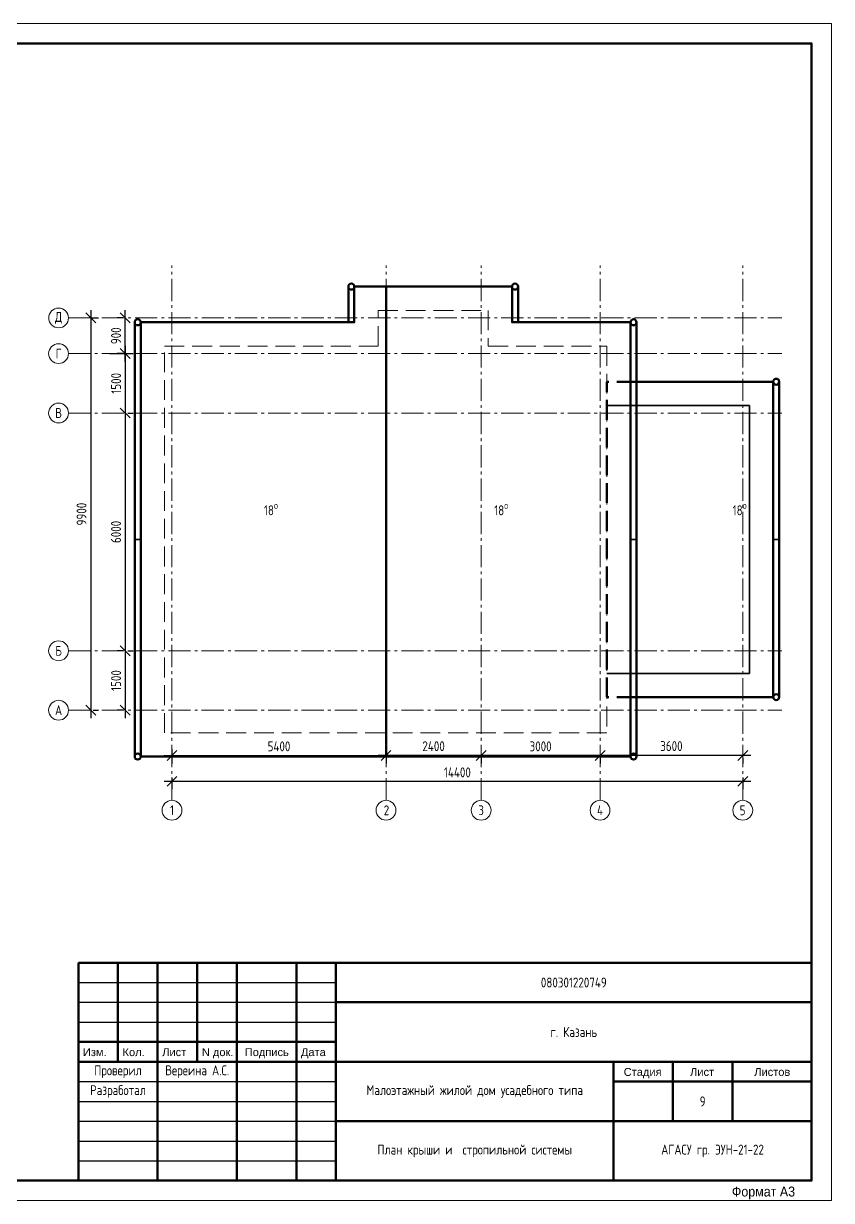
# Model space of a CAD drawing. Header units: millimetres. Extents: x 25506 to 67506, y 19273 to 48973.
# Drawn here: x 47123 to 67506, y 19273 to 48973 of the extents above; entities that cross this region are included whole.
import ezdxf

# ---------------------------------------------------------------- set-up
doc = ezdxf.new("R2010")
doc.units = ezdxf.units.MM
for name, pattern in [('CONTINOUS', [0]), ('ГОСТ 2.303 4', [7, 5, -2, 0]), ('ГОСТ 2.303 6', [12, 8, -1.5, 1, -1.5])]:
    doc.linetypes.add(name, pattern=pattern)
for name, color, linetype, lineweight in [('Крыша', 7, 'Continuous', 50), ('Крыша над гаражом', 7, 'Continuous', 50), ('Стены', 7, 'Continuous', 35)]:
    doc.layers.add(name, color=color, linetype=linetype, lineweight=lineweight)
for name, color, linetype in [('Оси', 3, 'Continuous'), ('Текст', 7, 'Continuous'), ('Уклон', 7, 'Continuous')]:
    doc.layers.add(name, color=color, linetype=linetype)
doc.styles.add('Arial', font='arial.ttf')
doc.styles.add('Standard 0.9', font='arial.ttf', dxfattribs={"width": 0.9})
doc.styles.add('ГОСТ 2.304', font='CS_Gost2304.shx')
doc.dimstyles.new('СПДС', dxfattribs={"dimscale": 100, "dimtxt": 2.5, "dimasz": 2.5, "dimexe": 2, "dimexo": 0.625, "dimgap": 1, "dimtad": 1, "dimdec": 0, "dimtxsty": 'ГОСТ 2.304', "dimblk": 'OBLIQUE', "dimblk1": 'OBLIQUE', "dimblk2": 'OBLIQUE', "dimcen": 2.5, "dimdle": 2, "dimadec": 0, "dimazin": 2, "dimtfac": 0.75, "dimtdec": 4, "dimtmove": 1, "dimatfit": 3, "dimfxl": 1, "dimtfill": 1, "dimtolj": 1, "dimarcsym": 1})

# ---------------------------------------------------------------- blocks, each defined once
blk = doc.blocks.new('Штамп осн')
at = {"color": 7, "lineweight": 50}
for p, q in [((-18500, 0), (-18500, 5500)), ((-18500, 5500), (0, 5500)), ((-18500, 5500), (0, 5500)), ((-17500, 3000), (-17500, 5500)), ((-16500, 0), (-16500, 5500)), ((-15500, 3000), (-15500, 5500)), ((-14500, 0), (-14500, 5500)), ((-13000, 0), (-13000, 5500)), ((-12000, 0), (-12000, 5500)), ((-12000, 4500), (0, 4500)), ((-18500, 3500), (-12000, 3500)), ((-18500, 3000), (0, 3000)), ((-5000, 0), (-5000, 3000)), ((-3500, 1500), (-3500, 3000)), ((-2000, 1500), (-2000, 3000)), ((-5000, 2500), (0, 2500)), ((-12000, 1500), (0, 1500))]:
    blk.add_line(p, q, dxfattribs=at)
at = {"color": 7}
for p in [(0, 5500), (-18500, 0)]:
    blk.add_line(p, (0, 0), dxfattribs=at)
at = {"color": 8}
for p, q in [((-18500, 5000), (-12000, 5000)), ((-18500, 4500), (-12000, 4500)), ((-18500, 4000), (-12000, 4000)), ((-18500, 2500), (-12000, 2500)), ((-18500, 2000), (-12000, 2000)), ((-18500, 1500), (-12000, 1500)), ((-18500, 1000), (-12000, 1000)), ((-18500, 500), (-12000, 500))]:
    blk.add_line(p, q, dxfattribs=at)
at = {"color": 7, "style": 'Arial'}
for s, p in [('Изм.', (-18385, 3143)), ('Кол.', (-17385, 3143)), ('Лист', (-16385, 3143)), ('N док.', (-15385, 3143)), ('Подпись', (-14302, 3143)), ('Дата', (-12885, 3143)), ('Стадия', (-4741, 2643)), ('Листов', (-1449, 2643))]:
    blk.add_text(s, height=200, dxfattribs=at).set_placement(p)
at = {"color": 7, "lineweight": 50, "style": 'Arial'}
blk.add_text('Лист', height=200, dxfattribs=at).set_placement((-3066, 2643))
blk = doc.blocks.new('_Oblique')
at = {"color": 0, "linetype": 'ByBlock', "lineweight": -2}
blk.add_line((-0.5, -0.5), (0.5, 0.5), dxfattribs=at)
blk = doc.blocks.new('*D43')
at = {"layer": 'Defpoints', "color": 0, "ltscale": 100}
for p in [(49231, 40644), (49688, 39144), (49688, 39144)]:
    blk.add_point(p, dxfattribs=at)
at = {"layer": 'Оси', "color": 0, "lineweight": -2, "ltscale": 100}
for p, q in [((49688, 40844), (49688, 38944)), ((49294, 40644), (49888, 40644)), ((49751, 39144), (49888, 39144))]:
    blk.add_line(p, q, dxfattribs=at)
at = {"layer": 'Оси', "color": 0, "lineweight": -2, "ltscale": 100, "xscale": 250, "yscale": 250, "zscale": 250}
for p, rotation in [((49688, 40644), 90), ((49688, 39144), 270)]:
    blk.add_blockref('_Oblique', p, dxfattribs=dict(at, rotation=rotation))
at = {"layer": 'Оси', "color": 0, "lineweight": 20, "ltscale": 100, "insert": (49458, 39894), "char_height": 250, "attachment_point": 5, "rotation": 90, "style": 'ГОСТ 2.304', "bg_fill": 3, "box_fill_scale": 1.1, "bg_fill_color": 256, "bg_fill_true_color": 13158600, "bg_fill_transparency": 0}
blk.add_mtext('\\A1;1500', dxfattribs=at)
blk = doc.blocks.new('*D44')
at = {"layer": 'Defpoints', "color": 0, "ltscale": 100}
for p in [(49688, 39144), (49688, 33144), (49688, 33144)]:
    blk.add_point(p, dxfattribs=at)
at = {"layer": 'Оси', "color": 0, "lineweight": -2, "ltscale": 100}
for p, q in [((49688, 39344), (49688, 32944)), ((49751, 39144), (49888, 39144)), ((49751, 33144), (49888, 33144))]:
    blk.add_line(p, q, dxfattribs=at)
at = {"layer": 'Оси', "color": 0, "lineweight": -2, "ltscale": 100, "xscale": 250, "yscale": 250, "zscale": 250}
for p, rotation in [((49688, 39144), 90), ((49688, 33144), 270)]:
    blk.add_blockref('_Oblique', p, dxfattribs=dict(at, rotation=rotation))
at = {"layer": 'Оси', "color": 0, "lineweight": 20, "ltscale": 100, "insert": (49456, 36144), "char_height": 250, "attachment_point": 5, "rotation": 90, "style": 'ГОСТ 2.304', "bg_fill": 3, "box_fill_scale": 1.1, "bg_fill_color": 256, "bg_fill_true_color": 13158600, "bg_fill_transparency": 0}
blk.add_mtext('\\A1;6000', dxfattribs=at)
blk = doc.blocks.new('*D45')
at = {"layer": 'Defpoints', "color": 0, "ltscale": 100}
for p in [(49688, 33144), (49688, 31644), (49688, 31644)]:
    blk.add_point(p, dxfattribs=at)
at = {"layer": 'Оси', "color": 0, "lineweight": -2, "ltscale": 100}
for p, q in [((49688, 33344), (49688, 31444)), ((49626, 33144), (49488, 33144)), ((49626, 31644), (49488, 31644))]:
    blk.add_line(p, q, dxfattribs=at)
at = {"layer": 'Оси', "color": 0, "lineweight": -2, "ltscale": 100, "xscale": 250, "yscale": 250, "zscale": 250}
for p, rotation in [((49688, 33144), 90), ((49688, 31644), 270)]:
    blk.add_blockref('_Oblique', p, dxfattribs=dict(at, rotation=rotation))
at = {"layer": 'Оси', "color": 0, "lineweight": 20, "ltscale": 100, "insert": (49458, 32394), "char_height": 250, "attachment_point": 5, "rotation": 90, "style": 'ГОСТ 2.304', "bg_fill": 3, "box_fill_scale": 1.1, "bg_fill_color": 256, "bg_fill_true_color": 13158600, "bg_fill_transparency": 0}
blk.add_mtext('\\A1;1500', dxfattribs=at)
blk = doc.blocks.new('*D46')
at = {"layer": 'Defpoints', "color": 0, "ltscale": 100}
for p in [(49688, 41544), (49688, 41544), (49688, 40644)]:
    blk.add_point(p, dxfattribs=at)
at = {"layer": 'Оси', "color": 0, "lineweight": -2, "ltscale": 100}
for p, q in [((49688, 40444), (49688, 41744)), ((49626, 41544), (49488, 41544)), ((49626, 40644), (49488, 40644))]:
    blk.add_line(p, q, dxfattribs=at)
at = {"layer": 'Оси', "color": 0, "lineweight": -2, "ltscale": 100, "xscale": 250, "yscale": 250, "zscale": 250}
for p, rotation in [((49688, 41544), 90), ((49688, 40644), 270)]:
    blk.add_blockref('_Oblique', p, dxfattribs=dict(at, rotation=rotation))
at = {"layer": 'Оси', "color": 0, "lineweight": 20, "ltscale": 100, "insert": (49456, 41094), "char_height": 250, "attachment_point": 5, "rotation": 90, "style": 'ГОСТ 2.304', "bg_fill": 3, "box_fill_scale": 1.1, "bg_fill_color": 256, "bg_fill_true_color": 13158600, "bg_fill_transparency": 0}
blk.add_mtext('\\A1;900', dxfattribs=at)
blk = doc.blocks.new('*D47')
at = {"layer": 'Defpoints', "color": 0, "ltscale": 100}
for p in [(48761, 41544), (48818, 31644), (48818, 31644)]:
    blk.add_point(p, dxfattribs=at)
at = {"layer": 'Оси', "color": 0, "lineweight": -2, "ltscale": 100}
for p, q in [((48818, 41744), (48818, 31444)), ((48824, 41544), (49018, 41544)), ((48881, 31644), (49018, 31644))]:
    blk.add_line(p, q, dxfattribs=at)
at = {"layer": 'Оси', "color": 0, "lineweight": -2, "ltscale": 100, "xscale": 250, "yscale": 250, "zscale": 250}
for p, rotation in [((48818, 41544), 90), ((48818, 31644), 270)]:
    blk.add_blockref('_Oblique', p, dxfattribs=dict(at, rotation=rotation))
at = {"layer": 'Оси', "color": 0, "lineweight": 20, "ltscale": 100, "insert": (48586, 36594), "char_height": 250, "attachment_point": 5, "rotation": 90, "style": 'ГОСТ 2.304', "bg_fill": 3, "box_fill_scale": 1.1, "bg_fill_color": 256, "bg_fill_true_color": 13158600, "bg_fill_transparency": 0}
blk.add_mtext('\\A1;9900', dxfattribs=at)
blk = doc.blocks.new('*D48')
at = {"layer": 'Defpoints', "color": 0, "ltscale": 100}
for p in [(50868, 30721), (56268, 30721), (56268, 30503)]:
    blk.add_point(p, dxfattribs=at)
at = {"layer": 'Оси', "color": 0, "lineweight": -2, "ltscale": 100}
for p, q in [((50868, 30659), (50868, 30303)), ((56268, 30659), (56268, 30303)), ((50668, 30503), (56468, 30503))]:
    blk.add_line(p, q, dxfattribs=at)
at = {"layer": 'Оси', "color": 0, "lineweight": -2, "ltscale": 100, "xscale": 250, "yscale": 250, "zscale": 250, "rotation": 180}
blk.add_blockref('_Oblique', (50868, 30503), dxfattribs=at)
at = {"layer": 'Оси', "color": 0, "lineweight": -2, "ltscale": 100, "xscale": 250, "yscale": 250, "zscale": 250}
blk.add_blockref('_Oblique', (56268, 30503), dxfattribs=at)
at = {"layer": 'Оси', "color": 0, "lineweight": 20, "ltscale": 100, "insert": (53568, 30733), "char_height": 250, "attachment_point": 5, "style": 'ГОСТ 2.304', "bg_fill": 3, "box_fill_scale": 1.1, "bg_fill_color": 256, "bg_fill_true_color": 13158600, "bg_fill_transparency": 0}
blk.add_mtext('\\A1;5400', dxfattribs=at)
blk = doc.blocks.new('*D49')
at = {"layer": 'Defpoints', "color": 0, "ltscale": 100}
for p in [(56268, 30721), (56268, 30503), (58668, 30504)]:
    blk.add_point(p, dxfattribs=at)
at = {"layer": 'Оси', "color": 0, "lineweight": -2, "ltscale": 100}
for p, q in [((56268, 30659), (56268, 30303)), ((58868, 30503), (56068, 30503)), ((58668, 30442), (58668, 30303))]:
    blk.add_line(p, q, dxfattribs=at)
at = {"layer": 'Оси', "color": 0, "lineweight": -2, "ltscale": 100, "xscale": 250, "yscale": 250, "zscale": 250, "rotation": 180}
blk.add_blockref('_Oblique', (56268, 30503), dxfattribs=at)
at = {"layer": 'Оси', "color": 0, "lineweight": -2, "ltscale": 100, "xscale": 250, "yscale": 250, "zscale": 250}
blk.add_blockref('_Oblique', (58668, 30503), dxfattribs=at)
at = {"layer": 'Оси', "color": 0, "lineweight": 20, "ltscale": 100, "insert": (57468, 30737), "char_height": 250, "attachment_point": 5, "style": 'ГОСТ 2.304', "bg_fill": 3, "box_fill_scale": 1.1, "bg_fill_color": 256, "bg_fill_true_color": 13158600, "bg_fill_transparency": 0}
blk.add_mtext('\\A1;2400', dxfattribs=at)
blk = doc.blocks.new('*D50')
at = {"layer": 'Defpoints', "color": 0, "ltscale": 100}
for p in [(58668, 30504), (58668, 30503), (61668, 30504)]:
    blk.add_point(p, dxfattribs=at)
at = {"layer": 'Оси', "color": 0, "lineweight": -2, "ltscale": 100}
for p, q in [((61868, 30503), (58468, 30503)), ((58668, 30442), (58668, 30303)), ((61668, 30442), (61668, 30303))]:
    blk.add_line(p, q, dxfattribs=at)
at = {"layer": 'Оси', "color": 0, "lineweight": -2, "ltscale": 100, "xscale": 250, "yscale": 250, "zscale": 250, "rotation": 180}
blk.add_blockref('_Oblique', (58668, 30503), dxfattribs=at)
at = {"layer": 'Оси', "color": 0, "lineweight": -2, "ltscale": 100, "xscale": 250, "yscale": 250, "zscale": 250}
blk.add_blockref('_Oblique', (61668, 30503), dxfattribs=at)
at = {"layer": 'Оси', "color": 0, "lineweight": 20, "ltscale": 100, "insert": (60168, 30733), "char_height": 250, "attachment_point": 5, "style": 'ГОСТ 2.304', "bg_fill": 3, "box_fill_scale": 1.1, "bg_fill_color": 256, "bg_fill_true_color": 13158600, "bg_fill_transparency": 0}
blk.add_mtext('\\A1;3000', dxfattribs=at)
blk = doc.blocks.new('*D51')
at = {"layer": 'Defpoints', "color": 0, "ltscale": 100}
for p in [(61668, 30504), (61668, 30503), (65268, 30504)]:
    blk.add_point(p, dxfattribs=at)
at = {"layer": 'Оси', "color": 0, "lineweight": -2, "ltscale": 100}
for p, q in [((65468, 30503), (61468, 30503)), ((61668, 30442), (61668, 30303)), ((65268, 30442), (65268, 30303))]:
    blk.add_line(p, q, dxfattribs=at)
at = {"layer": 'Оси', "color": 0, "lineweight": -2, "ltscale": 100, "xscale": 250, "yscale": 250, "zscale": 250, "rotation": 180}
blk.add_blockref('_Oblique', (61668, 30503), dxfattribs=at)
at = {"layer": 'Оси', "color": 0, "lineweight": -2, "ltscale": 100, "xscale": 250, "yscale": 250, "zscale": 250}
blk.add_blockref('_Oblique', (65268, 30503), dxfattribs=at)
at = {"layer": 'Оси', "color": 0, "lineweight": 20, "ltscale": 100, "insert": (63468, 30740), "char_height": 250, "attachment_point": 5, "style": 'ГОСТ 2.304', "bg_fill": 3, "box_fill_scale": 1.1, "bg_fill_color": 256, "bg_fill_true_color": 13158600, "bg_fill_transparency": 0}
blk.add_mtext('\\A1;3600', dxfattribs=at)
blk = doc.blocks.new('*D52')
at = {"layer": 'Defpoints', "color": 0, "ltscale": 100}
for p in [(50868, 30010), (65268, 30010), (65268, 29851)]:
    blk.add_point(p, dxfattribs=at)
at = {"layer": 'Оси', "color": 0, "lineweight": -2, "ltscale": 100}
for p, q in [((50668, 29851), (65468, 29851)), ((50868, 29948), (50868, 29651)), ((65268, 29948), (65268, 29651))]:
    blk.add_line(p, q, dxfattribs=at)
at = {"layer": 'Оси', "color": 0, "lineweight": -2, "ltscale": 100, "xscale": 250, "yscale": 250, "zscale": 250, "rotation": 180}
blk.add_blockref('_Oblique', (50868, 29851), dxfattribs=at)
at = {"layer": 'Оси', "color": 0, "lineweight": -2, "ltscale": 100, "xscale": 250, "yscale": 250, "zscale": 250}
blk.add_blockref('_Oblique', (65268, 29851), dxfattribs=at)
at = {"layer": 'Оси', "color": 0, "lineweight": 20, "ltscale": 100, "insert": (58068, 30076), "char_height": 250, "attachment_point": 5, "style": 'ГОСТ 2.304', "bg_fill": 3, "box_fill_scale": 1.1, "bg_fill_color": 256, "bg_fill_true_color": 13158600, "bg_fill_transparency": 0}
blk.add_mtext('\\A1;14400', dxfattribs=at)

msp = doc.modelspace()

# ---------------------------------------------------------------- linework, layer by layer
at = {"color": 7, "linetype": 'CONTINOUS', "lineweight": 20, "ltscale": 30}
msp.add_lwpolyline([(25505.8, 19273.2), (67505.8, 19273.2), (67505.8, 48973.2), (25505.8, 48973.2)], close=True, dxfattribs=at)
at = {"color": 7, "linetype": 'CONTINOUS', "lineweight": 50, "ltscale": 30}
msp.add_lwpolyline([(27505.8, 19773.2), (67005.8, 19773.2), (67005.8, 48473.2), (27505.8, 48473.2)], close=True, dxfattribs=at)
at = {"layer": 'Крыша', "ltscale": 100}
for p, q in [((55318.2, 42334.4), (55318.2, 41434.4)), ((56268.2, 42334.4), (56268.2, 30474.4)), ((59598.3, 42334.4), (59598.3, 41434.4)), ((49928.2, 41434.4), (49928.2, 30474.4)), ((59448.1, 41434.4), (59523.1, 41434.4)), ((62588.2, 41434.4), (62588.2, 30474.4))]:
    msp.add_line(p, q, dxfattribs=at)
at = {"layer": 'Крыша', "linetype": 'Continuous', "lineweight": 50, "ltscale": 100}
msp.add_lwpolyline([(50078.2, 41434.4), (55468.2, 41434.4), (55468.2, 42334.4), (59448.3, 42334.4), (59448.1, 41434.4), (62438.2, 41434.4), (62438.2, 30474.4), (50078.2, 30474.4)], close=True, dxfattribs=at)
at = {"layer": 'Крыша', "ltscale": 100}
for centre in [(55393.2, 42334.4), (59523.3, 42334.4), (50003.2, 41434.4), (62513.2, 41434.4), (50003.2, 30474.4), (62513.2, 30474.4)]:
    msp.add_circle(centre, 75, dxfattribs=at)
at = {"layer": 'Крыша над гаражом', "linetype": 'ГОСТ 2.303 4', "ltscale": 100}
for p, q in [((61838.2, 31974.4), (61838.2, 39934.4)), ((62588.2, 39934.4), (61838.2, 39934.4)), ((62588.2, 31974.4), (61838.2, 31974.4))]:
    msp.add_line(p, q, dxfattribs=at)
at = {"layer": 'Крыша над гаражом', "ltscale": 100}
for p, q in [((62588.2, 39934.4), (66038.2, 39934.4)), ((66038.2, 39934.4), (66038.2, 31974.4)), ((66188.2, 31974.4), (66188.2, 39934.4)), ((66038.2, 31974.4), (62588.2, 31974.4))]:
    msp.add_line(p, q, dxfattribs=at)
for centre in [(66113.2, 39934.4), (66113.2, 31974.4)]:
    msp.add_circle(centre, 75, dxfattribs=at)
at = {"layer": 'Оси', "linetype": 'ГОСТ 2.303 6', "lineweight": 20, "ltscale": 70}
for p, q in [((50868.2, 29371), (50868.2, 42871)), ((56268.2, 29371), (56268.2, 42871)), ((58668.2, 29371), (58668.2, 42871)), ((61668.2, 29371), (61668.2, 42871)), ((65268.2, 29371), (65268.2, 42871)), ((48257, 41544.4), (66257, 41544.4)), ((48256.8, 39144.4), (66256.8, 39144.4)), ((48256.8, 33144.4), (66256.8, 33144.4)), ((48256.8, 31644.4), (66256.8, 31644.4))]:
    msp.add_line(p, q, dxfattribs=at)
at = {"layer": 'Оси', "lineweight": 20, "ltscale": 100}
for centre in [(48007, 41544.4), (48006.8, 40644.4), (48006.8, 39144.4), (48006.8, 33144.4), (48006.8, 31644.4), (50868.2, 29121), (56268.2, 29121), (58668.2, 29121), (61668.2, 29121), (65268.2, 29121)]:
    msp.add_circle(centre, 250, dxfattribs=at)
at = {"layer": 'Стены', "ltscale": 100}
for p, q in [((61838.2, 39334.4), (65438.2, 39334.4)), ((65438.2, 39334.4), (65438.2, 32574.4)), ((65438.2, 32574.4), (61838.2, 32574.4))]:
    msp.add_line(p, q, dxfattribs=at)
at = {"layer": 'Стены', "linetype": 'ГОСТ 2.303 4', "lineweight": 20, "ltscale": 100}
msp.add_lwpolyline([(50678.2, 40834.4), (56068.2, 40834.4), (56068.2, 41734.4), (58848.2, 41734.4), (58848, 40834.4), (61838.2, 40834.4), (61838.2, 31074.4), (50678.2, 31074.4)], close=True, dxfattribs=at)
at = {"layer": 'Уклон', "lineweight": 35, "ltscale": 100}
for p, q in [((49928.2, 35954.4), (50078.2, 35954.4)), ((62438.2, 35954.4), (62588.2, 35954.4)), ((66038.2, 35954.4), (66188.2, 35954.4))]:
    msp.add_line(p, q, dxfattribs=at)
at = {"layer": 'Уклон', "lineweight": 20, "ltscale": 100}
for points in [[(55393.3, 41504.4, 0, 0, 0), (55393.3, 42004.4, 50, 0, 0), (55393.3, 42154.4, 0, 0, 0)], [(59523.1, 41504.4, 0, 0, 0), (59523.1, 42004.4, 50, 0, 0), (59523.1, 42154.4, 0, 0, 0)]]:
    msp.add_lwpolyline(points, format="xyseb", dxfattribs=at)
at = {"layer": 'Уклон', "lineweight": 35, "ltscale": 100}
for points in [[(50003.2, 36454.4, 0, 0, 0), (50003.2, 37254.4, 50, 0, 0), (50003.2, 37454.4, 0, 0, 0)], [(62513.2, 36454.4, 0, 0, 0), (62513.2, 37254.4, 50, 0, 0), (62513.2, 37454.4, 0, 0, 0)], [(66113.2, 36454.4, 0, 0, 0), (66113.2, 37254.4, 50, 0, 0), (66113.2, 37454.4, 0, 0, 0)], [(50003.2, 35454.4, 0, 0, 0), (50003.2, 34654.4, 50, 0, 0), (50003.2, 34454.4, 0, 0, 0)], [(62513.2, 35454.4, 0, 0, 0), (62513.2, 34654.4, 50, 0, 0), (62513.2, 34454.4, 0, 0, 0)], [(66113.2, 35454.4, 0, 0, 0), (66113.2, 34654.4, 50, 0, 0), (66113.2, 34454.4, 0, 0, 0)]]:
    msp.add_lwpolyline(points, format="xyseb", dxfattribs=at)
at = {"layer": 'Уклон', "ltscale": 100}
for points in [[(55768.2, 36404.4, 0, 0, 0), (53768.2, 36404.4, 200, 0, 0), (53268.2, 36404.4, 0, 0, 0)], [(56768.2, 36404.4, 0, 0, 0), (58768.2, 36404.4, 200, 0, 0), (59268.2, 36404.4, 0, 0, 0)], [(62783.4, 36404.4, 0, 0, 0), (64783.4, 36404.4, 200, 0, 0), (65283.4, 36404.4, 0, 0, 0)]]:
    msp.add_lwpolyline(points, format="xyseb", dxfattribs=at)

# ---------------------------------------------------------------- block references
at = {"color": 7, "linetype": 'CONTINOUS', "lineweight": 20, "ltscale": 30}
msp.add_blockref('Штамп осн', (67005.8, 19773.2), dxfattribs=at)

# ---------------------------------------------------------------- texts
at = {"color": 7, "linetype": 'CONTINOUS', "lineweight": 20, "ltscale": 30, "style": 'Standard 0.9', "width": 0.9}
msp.add_text('Формат А3', height=250, dxfattribs=at).set_placement((64992.8, 19373.2))
at = {"ltscale": 100, "char_height": 250, "attachment_point": 5, "style": 'ГОСТ 2.304'}
for s, insert, width in [('080301220749', (61005.8, 24773.2), 12000), ('г. Казань', (61005.8, 23523.2), 12000), ('Малоэтажный жилой дом усадебного типа', (58505.8, 22023.2), 7000), ('9', (64255.8, 21773.2), 1500), ('План крыши и  стропильной системы^I ', (58505.8, 20523.2), 7000), ('АГАСУ гр. ЭУН-21-22', (64505.8, 20523.2), 5000)]:
    msp.add_mtext(s, dxfattribs=dict(at, insert=insert, width=width))
at = {"layer": 'Оси', "lineweight": 20, "ltscale": 100, "char_height": 250, "attachment_point": 5, "style": 'ГОСТ 2.304'}
for s, insert, width in [('Д', (48007, 41544.4), 292.102), ('Г', (48006.8, 40644.4), 292.102), ('В', (48006.8, 39144.4), 292.102), ('Б', (48006.8, 33144.4), 292.102), ('А', (48006.8, 31644.4), 292.102), ('1', (50868.2, 29121), 272.268), ('2', (56279, 29119.1), 289.397), ('3', (58668.2, 29121), 239.361), ('4', (61668.2, 29121), 271.817), ('5', (65263.9, 29119.1), 270.465)]:
    msp.add_mtext(s, dxfattribs=dict(at, insert=insert, width=width))
at = {"layer": 'Текст', "ltscale": 100, "char_height": 250, "width": 2000, "attachment_point": 5, "style": 'ГОСТ 2.304'}
for s, insert in [('Проверил', (49505.8, 22523.2)), ('Вереина А.С.', (51505.8, 22523.2)), ('Разработал', (49505.8, 22023.2))]:
    msp.add_mtext(s, dxfattribs=dict(at, insert=insert))
at = {"layer": 'Уклон', "ltscale": 100, "char_height": 250, "width": 494.475, "style": 'ГОСТ 2.304'}
for insert, attachment_point in [((53539.2, 36899.4), 3), ((58997.1, 36899.4), 1), ((65012.4, 36899.4), 1)]:
    msp.add_mtext('\\A1;18{\\H0.70x;\\Sо^ ;}', dxfattribs=dict(at, insert=insert, attachment_point=attachment_point))

# ---------------------------------------------------------------- next in the draw order: dimensions: what is measured, and where the dimension line sits
at = {"layer": 'Оси', "lineweight": 20, "ltscale": 100}
dim = msp.add_linear_dim(base=(49688, 39144.4), p1=(49231.5, 40644.4), p2=(49688, 39144.4), angle=270, dimstyle='СПДС', dxfattribs=at)
dim.commit()
dim.dimension.update_dxf_attribs({"geometry": '*D43', "text_midpoint": (49457.9, 39894.4)})
dim = msp.add_linear_dim(base=(56268.2, 30502.7), p1=(50868.2, 30721.5), p2=(56268.2, 30721.5), dimstyle='СПДС', dxfattribs=at)
dim.commit()
dim.dimension.update_dxf_attribs({"geometry": '*D48', "text_midpoint": (53568.2, 30732.8)})

# ---------------------------------------------------------------- next in the draw order: linework, layer by layer
at = {"layer": 'Оси', "linetype": 'ГОСТ 2.303 6', "lineweight": 20, "ltscale": 70}
msp.add_line((48256.8, 40644.4), (66256.8, 40644.4), dxfattribs=at)

# ---------------------------------------------------------------- next in the draw order: dimensions: what is measured, and where the dimension line sits
at = {"layer": 'Оси', "lineweight": 20, "ltscale": 100}
dim = msp.add_linear_dim(base=(49688, 33144.4), p1=(49688, 39144.4), p2=(49688, 33144.4), angle=270, dimstyle='СПДС', dxfattribs=at)
dim.commit()
dim.dimension.update_dxf_attribs({"geometry": '*D44', "text_midpoint": (49455.8, 36144.4)})
dim = msp.add_linear_dim(base=(56268.2, 30502.7), p1=(58668.2, 30504), p2=(56268.2, 30721.5), dimstyle='СПДС', dxfattribs=at)
dim.commit()
dim.dimension.update_dxf_attribs({"geometry": '*D49', "text_midpoint": (57468.2, 30737.3)})

# ---------------------------------------------------------------- next in the draw order: dimensions: what is measured, and where the dimension line sits
for base, p1, p2, picture, middle in [((48818.4, 31644.4), (48761.5, 41544.4), (48818.4, 31644.4), '*D47', (48586.1, 36594.4)), ((49688, 41544.4), (49688, 40644.4), (49688, 41544.4), '*D46', (49455.8, 41094.4)), ((49688, 31644.4), (49688, 33144.4), (49688, 31644.4), '*D45', (49457.9, 32394.4))]:
    dim = msp.add_linear_dim(base=base, p1=p1, p2=p2, angle=90, dimstyle='СПДС', dxfattribs=at)
    dim.commit()
    dim.dimension.update_dxf_attribs({"geometry": picture, "text_midpoint": middle})
dim = msp.add_linear_dim(base=(58668.2, 30502.7), p1=(61668.2, 30504), p2=(58668.2, 30504), dimstyle='СПДС', dxfattribs=at)
dim.commit()
dim.dimension.update_dxf_attribs({"geometry": '*D50', "text_midpoint": (60168.2, 30732.8)})

# ---------------------------------------------------------------- next in the draw order: dimensions: what is measured, and where the dimension line sits
dim = msp.add_linear_dim(base=(61668.2, 30502.7), p1=(65268.2, 30504), p2=(61668.2, 30504), dimstyle='СПДС', dxfattribs=at)
dim.commit()
dim.dimension.update_dxf_attribs({"geometry": '*D51', "text_midpoint": (63468.2, 30740.1)})

# ---------------------------------------------------------------- next in the draw order: dimensions: what is measured, and where the dimension line sits
dim = msp.add_linear_dim(base=(65268.2, 29850.7), p1=(50868.2, 30010.3), p2=(65268.2, 30010.3), dimstyle='СПДС', dxfattribs=at)
dim.commit()
dim.dimension.update_dxf_attribs({"geometry": '*D52', "text_midpoint": (58068.2, 30075.7)})

doc.saveas('drawing.dxf')
